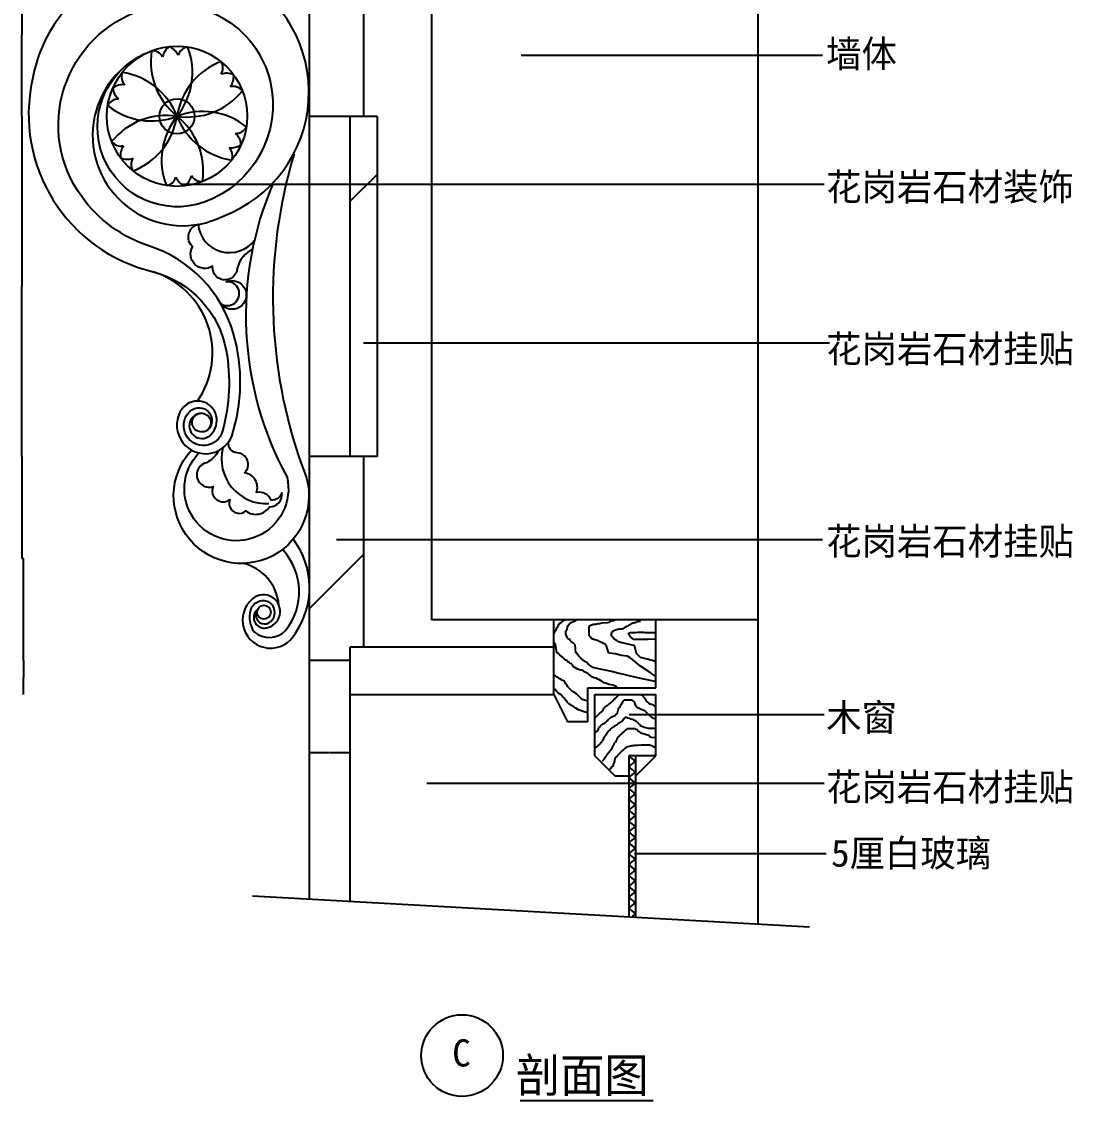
# Model space of a CAD drawing. Header units: metres. Extents: x 190 to 8964, y 310 to 11620.
# Drawn here: x 5103 to 8964, y 310 to 4277 of the extents above; entities that cross this region are included whole.
import ezdxf

# ---------------------------------------------------------------- set-up
doc = ezdxf.new("R2010")
doc.units = ezdxf.units.M
for name, color, linetype in [('2', 2, 'Continuous'), ('3', 3, 'Continuous'), ('4', 4, 'Continuous'), ('7', 7, 'Continuous'), ('BH', 3, 'Continuous'), ('DIM', 3, 'Continuous'), ('TEXT', 3, 'Continuous')]:
    doc.layers.add(name, color=color, linetype=linetype)
doc.dimstyles.get("Standard").update_dxf_attribs({"dimtxt": 2.5, "dimasz": 2.5, "dimexe": 1.25, "dimexo": 0.625, "dimtad": 1, "dimcen": 2.5, "dimazin": 3, "dimtfac": 1, "dimtmove": 0, "dimatfit": 3})

# ---------------------------------------------------------------- blocks, each defined once
blk = doc.blocks.new('BH2')
at = {"layer": 'BH'}
blk.add_lwpolyline([(0, 32), (5, 28), (0, 24), (5, 20), (0, 16), (5, 12), (0, 8), (5, 4), (0, 0)], dxfattribs=at)
blk = doc.blocks.new('*D28')
for p, q in [((5103.72, 3927.06), (5103.72, 3302.06)), ((5103.47, 3302.06), (5103.22, 3302.06)), ((5103.72, 2677.06), (5103.72, 3302.06)), ((5103.72, 3302.06), (5103.72, 3302.06)), ((5103.97, 3302.06), (5104.22, 3302.06))]:
    blk.add_line(p, q)
at = {"layer": 'Defpoints'}
for p in [(5103.72, 3927.06), (5103.72, 3302.06), (5103.72, 2677.06)]:
    blk.add_point(p, dxfattribs=at)
at = {"layer": 'DIM', "insert": (5103.72, 3303.185), "char_height": 1, "attachment_point": 5}
blk.add_mtext('250', dxfattribs=at)
blk = doc.blocks.new('*D29')
for p, q in [((5103.72, 2677.06), (5103.72, 2302.06)), ((5105.01, 2302.06), (5103.47, 2302.06)), ((5109.55, 2302.06), (5108.01, 2302.06)), ((5109.3, 1927.06), (5109.3, 2302.06))]:
    blk.add_line(p, q)
at = {"layer": 'Defpoints'}
for p in [(5103.72, 2677.06), (5109.3, 2302.06), (5109.3, 1927.06)]:
    blk.add_point(p, dxfattribs=at)
at = {"layer": 'DIM', "insert": (5106.51, 2302.06), "char_height": 1, "attachment_point": 5}
blk.add_mtext('150', dxfattribs=at)
blk = doc.blocks.new('*D30')
for p, q in [((5109.3, 1927.06), (5109.3, 1864.56)), ((5109.05, 1864.56), (5108.8, 1864.56)), ((5109.3, 1802.06), (5109.3, 1864.56)), ((5109.3, 1864.56), (5109.3, 1864.56)), ((5109.55, 1864.56), (5109.8, 1864.56))]:
    blk.add_line(p, q)
at = {"layer": 'Defpoints'}
for p in [(5109.3, 1927.06), (5109.3, 1864.56), (5109.3, 1802.06)]:
    blk.add_point(p, dxfattribs=at)
at = {"layer": 'DIM', "insert": (5109.3, 1865.685), "char_height": 1, "attachment_point": 5}
blk.add_mtext('25', dxfattribs=at)
blk = doc.blocks.new('*D31')
for p, q in [((5103.72, 4527.06), (5103.72, 4227.06)), ((5103.47, 4227.06), (5103.22, 4227.06)), ((5103.72, 3927.06), (5103.72, 4227.06)), ((5103.72, 4227.06), (5103.72, 4227.06)), ((5103.97, 4227.06), (5104.22, 4227.06))]:
    blk.add_line(p, q)
at = {"layer": 'Defpoints'}
for p in [(5103.72, 4527.06), (5103.72, 4227.06), (5103.72, 3927.06)]:
    blk.add_point(p, dxfattribs=at)
at = {"layer": 'DIM', "insert": (5103.72, 4228.185), "char_height": 1, "attachment_point": 5}
blk.add_mtext('120', dxfattribs=at)
blk = doc.blocks.new('*D40')
for p, q in [((6158.81, 1739.64), (6158.81, 1588.41)), ((6308.81, 1739.64), (6308.81, 1588.41)), ((6232.81, 1588.41), (6158.56, 1588.41)), ((6309.06, 1588.41), (6234.81, 1588.41))]:
    blk.add_line(p, q)
at = {"layer": 'Defpoints'}
for p in [(6158.81, 1739.64), (6308.81, 1739.64), (6308.81, 1588.41)]:
    blk.add_point(p, dxfattribs=at)
at = {"layer": 'DIM', "insert": (6233.81, 1588.41), "char_height": 1, "attachment_point": 5}
blk.add_mtext('30', dxfattribs=at)

msp = doc.modelspace()

# ---------------------------------------------------------------- hatches: boundary and pattern name
at = {"layer": 'BH'}
h = msp.add_hatch(dxfattribs=at)
h.set_pattern_fill('ANSI31', scale=1500)
h.paths.add_polyline_path([(7808.81, 6539.23), (6608.81, 6328.81), (6608.81, 2077.06), (7808.81, 2077.06)])
h = msp.add_hatch(dxfattribs=at)
h.set_pattern_fill('AR-CONC', scale=15)
h.paths.add_polyline_path([(6608.81, 5052.06), (5958.81, 5052.06), (5958.81, 5402.06), (6608.81, 5402.06), (6608.81, 6328.81), (6408.81, 6293.74), (6408.81, 5527.06), (5808.81, 5527.06), (5808.81, 4927.06), (6208.81, 4927.06), (6208.81, 4527.06), (6358.81, 4527.06), (6358.81, 3927.06), (6408.81, 3927.06), (6408.81, 2677.06), (6358.81, 2677.06), (6358.81, 1977.06), (7058.81, 1977.06), (7058.81, 2077.06), (6608.81, 2077.06)])
h = msp.add_hatch(dxfattribs=at)
h.set_pattern_fill('ANSI33', scale=300)
h.paths.add_polyline_path([(6358.81, 4527.06), (6158.81, 4527.06), (6158.81, 4048.25, -0.03), (6158.81, 3985.55), (6158.81, 3927.06), (6358.81, 3927.06)])
h = msp.add_hatch(dxfattribs=at)
h.set_pattern_fill('ANSI33', scale=300)
h.paths.add_polyline_path([(6408.81, 3927.06), (6308.81, 3927.06), (6308.81, 2677.06), (6408.81, 2677.06)])
h.paths.add_polyline_path([(6158.81, 2219.33, -0.04), (6158.81, 2171.98), (6158.81, 1927.06), (6308.81, 1927.06), (6308.81, 1977.06), (6358.81, 1977.06), (6358.81, 2677.06), (6158.81, 2677.06)])
h.paths.add_polyline_path([(7058.81, 1802.06), (7058.81, 1977.06), (6308.81, 1977.06), (6308.81, 1802.06)])

# ---------------------------------------------------------------- linework, layer by layer
at = {"layer": '2'}
for p, q in [((7808.81, 6539.23), (7808.81, 2077.06)), ((6608.81, 6328.81), (6608.81, 2077.06)), ((7808.81, 2077.06), (6608.81, 2077.06))]:
    msp.add_line(p, q, dxfattribs=at)
at = {"layer": '3'}
msp.add_line((5951.2, 1062.58), (7998.18, 948.47), dxfattribs=at)
for points in [[(5554.26, 4157.47, 1.01), (5841.5, 3560.46, 0.65), (5895.55, 4449.62, 0.5), (5142.78, 4064.89, 0.41), (5585.69, 3357.09, -0.29), (5854.65, 3067.62, -0.11), (5841.2, 2771.4, -1.25), (5715.91, 2838.08, -0.81), (5800.86, 2798.33, -0.69), (5733.62, 2784.87, -2.98), (5771.91, 2768.25)], [(5763.74, 2836.42, 1.67), (5804.63, 2765.58, 1.01), (5692.45, 2853.39, 1.11), (5874.82, 2751.21, 0.15), (5881.54, 3128.2, 0.25), (5572.25, 3451.34, -0.16), (5323.46, 3633.11, -0.51), (5545.35, 4319.78, -0.44), (6016.02, 4057.23, -0.38), (5773.96, 3612.91, -0.96), (5554.26, 4157.47)], [(6104, 3790.65, 0.16), (6133.59, 2641.49, -1.89), (5726.91, 2701.07)], [(6026.87, 3682.75, 0.23), (6078.23, 2601.45, -1.67), (5753.46, 2690.63)], [(5951.73, 3438.92, 0.22), (5895.66, 3372.09, -1.05), (5804.51, 3377.41, -0.79), (5731.03, 3448.1, -0.58), (5751.17, 3531.55, 0.68), (5958.99, 3472.92, 0.68)], [(5826.83, 2699.54, -0.16), (5782.15, 2654.75, 1.05), (5806.73, 2566.81, 0.78), (5868.1, 2519.41, 0.78), (5926.75, 2477.25, 0.44), (6013.56, 2492.3, 0.45), (6059.09, 2543.5, -0.32), (6019.99, 2516.4, 0.37), (5965.85, 2545.01, 0.48), (5922.24, 2617.28, 0.64), (5895.17, 2691.05, -0.45), (5862.84, 2730.33)], [(5970.25, 2116.06, 0.74), (5997.78, 2046.72, 1.34), (5952.49, 2155.54, 1.23), (6108.73, 2028.58, 0.32), (6102.61, 2371.47)], [(5970.25, 2116.06, 1.07), (6024.82, 2077.87, 0.38), (6015.94, 2140.13, 0.48), (5943.43, 2112.47, 0.24), (5957.57, 2032.49, 0.39), (6072.5, 2037.65, 0.37), (6062.62, 2334.11)]]:
    msp.add_lwpolyline(points, format="xyb", dxfattribs=at)
msp.add_lwpolyline([(5833.01, 3240.58, 1.44), (5854.99, 3320, -2.08)], format="xyb", close=True, dxfattribs=at)
for centre, radius in [((5673.76, 3928.65), 257.76), ((5673.76, 3928.65), 64.44), ((5993.1, 2105.19), 25.3)]:
    msp.add_circle(centre, radius, dxfattribs=at)
for centre, radius, start, end in [((5835.03, 4129.72), 257.76, 171.27, 231.27), ((5583.4, 4126.59), 42.37, 27.94, 94.24), ((5683.05, 4133.51), 63.55, 126.09, 168.26), ((5620.22, 4126.61), 63.55, 24.28, 66.45), ((5472.69, 4089.92), 257.76, 321.27, 21.27), ((5719, 4141.49), 42.37, 98.3, 164.6), ((5928.53, 3889.52), 257.76, 111.27, 171.27), ((5800, 4105.88), 42.37, 327.94, 34.24), ((5512.06, 4074.25), 42.37, 158.3, 224.6), ((5433.56, 3835.15), 257.76, 21.27, 81.27), ((5855.82, 4023.04), 63.55, 66.09, 108.26), ((5818.44, 4074), 63.55, 324.28, 6.45), ((5475.55, 3981.26), 63.55, 84.28, 126.45), ((5500.99, 4039.12), 63.55, 186.09, 228.26), ((5712.89, 4183.42), 257.76, 261.27, 321.27), ((5880.71, 3995.89), 42.37, 38.3, 104.6), ((5580.26, 4168.85), 257.76, 231.27, 291.27), ((5457.16, 3949.36), 42.37, 87.94, 154.24), ((5634.64, 3673.88), 257.76, 81.27, 141.27), ((5418.99, 3967.77), 257.76, 291.27, 351.27), ((5874.84, 3767.38), 257.76, 141.27, 201.27), ((5913.96, 4022.15), 257.76, 201.27, 261.27), ((5767.27, 3688.45), 257.76, 51.27, 111.27), ((5512.5, 3727.57), 257.76, 351.27, 51.27), ((5890.37, 3907.94), 42.37, 267.94, 334.24), ((5846.54, 3818.17), 63.55, 6.09, 48.26), ((5466.82, 3861.41), 42.37, 218.3, 284.6), ((5529.09, 3783.3), 63.55, 144.28, 186.45), ((5835.47, 3783.05), 42.37, 338.3, 44.6), ((5871.98, 3876.03), 63.55, 264.28, 306.45), ((5491.7, 3834.26), 63.55, 246.09, 288.26), ((5547.53, 3751.42), 42.37, 147.94, 214.24), ((5628.52, 3715.81), 42.37, 278.3, 344.6), ((5727.3, 3730.68), 63.55, 204.28, 246.45), ((5664.48, 3723.78), 63.55, 306.09, 348.26), ((5764.13, 3730.71), 42.37, 207.94, 274.24), ((5491.75, 3058.92), 312.62, 325.41, 72.51), ((6002.21, 2669.26), 165.13, 166.02, 273.04), ((5875.04, 2116.26), 173.84, 5.04, 76.55)]:
    msp.add_arc(centre, radius, start, end, dxfattribs=at)
at = {"layer": '4'}
for p, q in [((6158.81, 4527.06), (6158.81, 3927.06)), ((6358.81, 4527.06), (6358.81, 3927.06)), ((6408.81, 3927.06), (6158.81, 3927.06)), ((6308.81, 3927.06), (6308.81, 2677.06)), ((6408.81, 3927.06), (6408.81, 2677.06)), ((6408.81, 2677.06), (6158.81, 2677.06)), ((6158.81, 2677.06), (6158.81, 1927.06)), ((6358.81, 2677.06), (6358.81, 1977.06)), ((7058.81, 1802.06), (7058.81, 2077.06)), ((7433.81, 1827.06), (7433.81, 2077.06)), ((7808.81, 2077.06), (7808.81, 959.02)), ((7058.81, 1977.06), (6308.81, 1977.06)), ((6308.81, 1977.06), (6308.81, 1802.06)), ((6308.81, 1927.06), (6158.81, 1927.06)), ((7183.81, 1827.06), (7433.81, 1827.06)), ((7183.81, 1702.06), (7183.81, 1827.06)), ((6308.81, 1802.06), (7058.81, 1802.06)), ((7058.81, 1802.06), (7108.81, 1702.06)), ((7208.81, 1802.06), (7433.81, 1802.06)), ((7208.81, 1577.06), (7208.81, 1802.06)), ((7433.81, 1577.06), (7433.81, 1802.06)), ((7183.81, 1702.06), (7108.81, 1702.06)), ((7283.81, 1502.06), (7208.81, 1577.06)), ((7433.81, 1577.06), (7333.81, 1577.06)), ((7358.81, 1502.06), (7433.81, 1577.06)), ((7333.81, 1502.06), (7283.81, 1502.06))]:
    msp.add_line(p, q, dxfattribs=at)
at = {"layer": '7'}
for p, q in [((6158.81, 3927.06), (6158.81, 2677.06)), ((6158.81, 1927.06), (6158.81, 1051)), ((6308.81, 1802.06), (6308.81, 1042.64)), ((7333.81, 1577.06), (7333.81, 985.5)), ((7358.81, 1577.06), (7358.81, 984.11))]:
    msp.add_line(p, q, dxfattribs=at)
at = {"layer": 'BH'}
for p, q in [((7074.59, 2054.92), (7079.04, 2063.84)), ((7079.04, 2063.84), (7084.98, 2066.81)), ((7084.98, 2066.81), (7090.92, 2071.27)), ((7090.92, 2071.27), (7093.88, 2072.75)), ((7093.88, 2072.75), (7096.85, 2075.72)), ((7096.85, 2075.72), (7100.84, 2077.06)), ((7116.15, 2062.35), (7122.08, 2066.81)), ((7122.08, 2066.81), (7128.02, 2069.78)), ((7128.02, 2069.78), (7130.99, 2071.27)), ((7130.99, 2071.27), (7135.44, 2072.75)), ((7135.44, 2072.75), (7139.89, 2074.24)), ((7139.89, 2074.24), (7143.64, 2077.06)), ((7212.61, 2061.46), (7220.03, 2062.94)), ((7220.03, 2062.94), (7225.97, 2062.94)), ((7225.97, 2062.94), (7234.88, 2065.92)), ((7234.88, 2065.92), (7255.65, 2067.4)), ((7255.65, 2067.4), (7263.07, 2068.89)), ((7263.07, 2068.89), (7270.49, 2073.35)), ((7270.49, 2073.35), (7277.92, 2074.83)), ((7277.92, 2074.83), (7282.36, 2077.06)), ((7341.73, 2061.46), (7346.18, 2064.43)), ((7346.18, 2064.43), (7350.64, 2065.92)), ((7350.64, 2065.92), (7355.09, 2067.4)), ((7355.09, 2067.4), (7359.54, 2067.4)), ((7359.54, 2067.4), (7363.99, 2070.37)), ((7363.99, 2070.37), (7368.45, 2070.37)), ((7368.45, 2070.37), (7372.9, 2071.86)), ((7372.9, 2071.86), (7377.35, 2071.86)), ((7058.81, 2024.81), (7061.23, 2029.66)), ((7061.23, 2029.66), (7062.72, 2034.11)), ((7062.72, 2034.11), (7067.17, 2040.06)), ((7067.17, 2040.06), (7070.14, 2047.49)), ((7070.14, 2047.49), (7074.59, 2054.92)), ((7102.79, 2032.63), (7104.27, 2037.09)), ((7102.79, 2025.2), (7102.79, 2032.63)), ((7104.27, 2019.25), (7102.79, 2025.2)), ((7104.27, 2037.09), (7105.76, 2038.57)), ((7105.76, 2038.57), (7107.24, 2043.03)), ((7107.24, 2043.03), (7108.73, 2050.46)), ((7108.73, 2050.46), (7111.69, 2056.41)), ((7111.69, 2056.41), (7116.15, 2062.35)), ((7188.87, 2054.03), (7194.8, 2057)), ((7188.87, 2019.85), (7188.87, 2054.03)), ((7194.8, 2057), (7203.71, 2061.46)), ((7203.71, 2061.46), (7212.61, 2061.46)), ((7270.49, 2027.28), (7271.98, 2030.25)), ((7270.49, 2019.85), (7270.49, 2027.28)), ((7271.98, 2030.25), (7274.95, 2033.22)), ((7274.95, 2033.22), (7276.43, 2036.19)), ((7276.43, 2036.19), (7279.4, 2037.68)), ((7279.4, 2037.68), (7285.34, 2040.65)), ((7285.34, 2040.65), (7294.24, 2042.14)), ((7294.24, 2042.14), (7300.18, 2043.62)), ((7300.18, 2043.62), (7312.05, 2043.62)), ((7312.05, 2043.62), (7315.02, 2046.6)), ((7315.02, 2046.6), (7317.99, 2048.08)), ((7317.99, 2048.08), (7320.95, 2049.57)), ((7320.95, 2049.57), (7326.89, 2054.03)), ((7326.89, 2054.03), (7331.34, 2055.51)), ((7331.34, 2055.51), (7335.8, 2058.49)), ((7334.31, 2027.28), (7335.8, 2028.76)), ((7334.31, 2022.82), (7334.31, 2027.28)), ((7335.8, 2058.49), (7341.73, 2061.46)), ((7335.8, 2028.76), (7340.25, 2030.25)), ((7340.25, 2030.25), (7359.54, 2030.25)), ((7359.54, 2030.25), (7366.96, 2031.74)), ((7366.96, 2031.74), (7389.22, 2031.74)), ((7389.22, 2031.74), (7393.68, 2030.25)), ((7393.68, 2030.25), (7433.81, 2030.25)), ((7059.75, 1992.5), (7058.81, 1994.38)), ((7064.2, 1986.56), (7059.75, 1992.5)), ((7070.14, 1955.61), (7064.2, 1986.56)), ((7107.24, 2013.31), (7104.27, 2019.25)), ((7110.21, 2008.85), (7107.24, 2013.31)), ((7113.18, 2005.88), (7110.21, 2008.85)), ((7116.15, 2004.39), (7113.18, 2005.88)), ((7119.11, 2002.91), (7116.15, 2004.39)), ((7119.11, 2001.42), (7119.11, 2002.91)), ((7122.08, 1996.96), (7119.11, 2001.42)), ((7130.99, 1991.02), (7122.08, 1996.96)), ((7136.92, 1985.07), (7130.99, 1991.02)), ((7139.89, 1955.61), (7136.92, 1985.07)), ((7191.84, 2015.39), (7188.87, 2019.85)), ((7193.32, 2013.9), (7191.84, 2015.39)), ((7196.29, 2009.44), (7193.32, 2013.9)), ((7202.23, 2006.47), (7196.29, 2009.44)), ((7209.65, 2003.5), (7202.23, 2006.47)), ((7218.55, 2000.53), (7209.65, 2003.5)), ((7227.46, 1996.07), (7218.55, 2000.53)), ((7234.88, 1993.1), (7227.46, 1996.07)), ((7240.81, 1990.12), (7234.88, 1993.1)), ((7246.75, 1987.15), (7240.81, 1990.12)), ((7251.2, 1984.18), (7246.75, 1987.15)), ((7260.11, 1954.72), (7251.2, 1984.18)), ((7271.98, 2016.87), (7270.49, 2019.85)), ((7276.43, 2012.42), (7271.98, 2016.87)), ((7279.4, 2007.96), (7276.43, 2012.42)), ((7283.85, 2004.99), (7279.4, 2007.96)), ((7286.82, 2002.01), (7283.85, 2004.99)), ((7289.79, 2000.53), (7286.82, 2002.01)), ((7297.21, 1996.07), (7289.79, 2000.53)), ((7304.63, 1993.1), (7297.21, 1996.07)), ((7325.41, 1988.64), (7304.63, 1993.1)), ((7346.18, 1984.18), (7325.41, 1988.64)), ((7335.8, 2021.33), (7334.31, 2022.82)), ((7337.28, 2019.85), (7335.8, 2021.33)), ((7338.76, 2016.87), (7337.28, 2019.85)), ((7340.25, 2016.87), (7338.76, 2016.87)), ((7340.25, 2015.39), (7340.25, 2016.87)), ((7343.22, 2010.93), (7340.25, 2015.39)), ((7347.67, 2007.96), (7343.22, 2010.93)), ((7355.09, 1982.69), (7346.18, 1984.18)), ((7352.12, 2004.99), (7347.67, 2007.96)), ((7405.55, 2004.99), (7352.12, 2004.99)), ((7432.26, 2006.47), (7405.55, 2004.99)), ((7433.81, 2006.58), (7432.26, 2006.47)), ((7076.07, 1952.64), (7070.14, 1955.61)), ((7079.04, 1949.67), (7076.07, 1952.64)), ((7082.01, 1946.7), (7079.04, 1949.67)), ((7082.01, 1945.21), (7082.01, 1946.7)), ((7084.98, 1943.72), (7082.01, 1945.21)), ((7087.95, 1940.75), (7084.98, 1943.72)), ((7144.34, 1952.64), (7139.89, 1955.61)), ((7147.31, 1948.18), (7144.34, 1952.64)), ((7150.28, 1943.72), (7147.31, 1948.18)), ((7153.25, 1940.75), (7150.28, 1943.72)), ((7283.85, 1951.75), (7260.11, 1954.72)), ((7307.6, 1945.8), (7283.85, 1951.75)), ((7328.38, 1942.83), (7307.6, 1945.8)), ((7362.51, 1953.24), (7355.09, 1982.69)), ((7368.45, 1947.29), (7362.51, 1953.24)), ((7377.35, 1938.37), (7368.45, 1947.29)), ((7090.92, 1939.27), (7087.95, 1940.75)), ((7093.88, 1937.78), (7090.92, 1939.27)), ((7095.37, 1934.81), (7093.88, 1937.78)), ((7096.85, 1933.32), (7095.37, 1934.81)), ((7102.79, 1928.86), (7096.85, 1933.32)), ((7107.24, 1925.89), (7102.79, 1928.86)), ((7111.69, 1921.43), (7107.24, 1925.89)), ((7114.66, 1919.95), (7111.69, 1921.43)), ((7119.11, 1916.98), (7114.66, 1919.95)), ((7123.57, 1915.49), (7119.11, 1916.98)), ((7125.05, 1914), (7123.57, 1915.49)), ((7126.54, 1911.03), (7125.05, 1914)), ((7126.54, 1909.54), (7126.54, 1911.03)), ((7129.5, 1905.09), (7126.54, 1909.54)), ((7135.44, 1902.11), (7129.5, 1905.09)), ((7157.7, 1936.29), (7153.25, 1940.75)), ((7172.54, 1924.41), (7157.7, 1936.29)), ((7179.96, 1919.95), (7172.54, 1924.41)), ((7184.42, 1914), (7179.96, 1919.95)), ((7188.87, 1911.03), (7184.42, 1914)), ((7193.32, 1906.57), (7188.87, 1911.03)), ((7202.23, 1902.11), (7193.32, 1906.57)), ((7332.83, 1941.35), (7328.38, 1942.83)), ((7338.76, 1936.89), (7332.83, 1941.35)), ((7347.67, 1930.94), (7338.76, 1936.89)), ((7377.35, 1907.17), (7347.67, 1930.94)), ((7401.1, 1932.43), (7377.35, 1938.37)), ((7412.97, 1883.39), (7377.35, 1907.17)), ((7433.81, 1924.24), (7401.1, 1932.43)), ((7059.75, 1875.36), (7058.81, 1876.3)), ((7064.2, 1870.91), (7059.75, 1875.36)), ((7070.14, 1866.45), (7064.2, 1870.91)), ((7076.07, 1863.47), (7070.14, 1866.45)), ((7141.38, 1897.66), (7135.44, 1902.11)), ((7145.83, 1896.17), (7141.38, 1897.66)), ((7148.8, 1896.17), (7145.83, 1896.17)), ((7153.25, 1893.2), (7148.8, 1896.17)), ((7157.7, 1891.71), (7153.25, 1893.2)), ((7162.15, 1891.71), (7157.7, 1891.71)), ((7165.12, 1890.23), (7162.15, 1891.71)), ((7171.06, 1885.77), (7165.12, 1890.23)), ((7182.93, 1879.82), (7171.06, 1885.77)), ((7188.87, 1875.36), (7182.93, 1879.82)), ((7191.84, 1872.39), (7188.87, 1875.36)), ((7196.29, 1869.42), (7191.84, 1872.39)), ((7200.74, 1866.45), (7196.29, 1869.42)), ((7206.68, 1863.47), (7200.74, 1866.45)), ((7211.13, 1899.14), (7202.23, 1902.11)), ((7240.81, 1893.2), (7211.13, 1899.14)), ((7270.49, 1887.25), (7240.81, 1893.2)), ((7294.24, 1881.31), (7270.49, 1887.25)), ((7320.95, 1875.36), (7294.24, 1881.31)), ((7356.57, 1866.45), (7320.95, 1875.36)), ((7395.16, 1857.53), (7356.57, 1866.45)), ((7433.81, 1868.21), (7412.97, 1883.39)), ((7059.75, 1826.32), (7058.81, 1827.26)), ((7061.23, 1823.35), (7059.75, 1826.32)), ((7080.53, 1860.5), (7076.07, 1863.47)), ((7084.98, 1857.53), (7080.53, 1860.5)), ((7090.92, 1854.56), (7084.98, 1857.53)), ((7093.88, 1853.07), (7090.92, 1854.56)), ((7096.85, 1851.59), (7093.88, 1853.07)), ((7099.82, 1847.13), (7096.85, 1851.59)), ((7102.79, 1841.18), (7099.82, 1847.13)), ((7105.76, 1836.72), (7102.79, 1841.18)), ((7110.21, 1830.78), (7105.76, 1836.72)), ((7116.15, 1824.84), (7110.21, 1830.78)), ((7123.57, 1817.41), (7116.15, 1824.84)), ((7214.1, 1861.99), (7206.68, 1863.47)), ((7220.03, 1859.02), (7214.1, 1861.99)), ((7224.49, 1857.53), (7220.03, 1859.02)), ((7230.42, 1854.56), (7224.49, 1857.53)), ((7236.36, 1850.1), (7230.42, 1854.56)), ((7243.78, 1845.64), (7236.36, 1850.1)), ((7252.69, 1842.67), (7243.78, 1845.64)), ((7261.59, 1839.7), (7252.69, 1842.67)), ((7269.01, 1838.21), (7261.59, 1839.7)), ((7274.95, 1836.72), (7269.01, 1838.21)), ((7280.88, 1833.75), (7274.95, 1836.72)), ((7288.3, 1830.78), (7280.88, 1833.75)), ((7292.95, 1827.06), (7288.3, 1830.78)), ((7430.78, 1850.1), (7395.16, 1857.53)), ((7433.81, 1849.45), (7430.78, 1850.1)), ((7062.72, 1823.35), (7061.23, 1823.35)), ((7062.72, 1821.86), (7062.72, 1823.35)), ((7067.17, 1815.92), (7062.72, 1821.86)), ((7071.62, 1811.46), (7067.17, 1815.92)), ((7079.04, 1805.52), (7071.62, 1811.46)), ((7084.98, 1801.06), (7079.04, 1805.52)), ((7089.43, 1796.6), (7084.98, 1801.06)), ((7095.37, 1790.66), (7089.43, 1796.6)), ((7104.27, 1778.77), (7095.37, 1790.66)), ((7132.47, 1811.46), (7123.57, 1817.41)), ((7141.38, 1805.52), (7132.47, 1811.46)), ((7162.15, 1784.71), (7141.38, 1805.52)), ((7280.06, 1784.64), (7280.96, 1786.46)), ((7280.96, 1786.46), (7284.59, 1788.27)), ((7284.59, 1788.27), (7286.4, 1790.99)), ((7286.4, 1790.99), (7287.31, 1791.9)), ((7287.31, 1791.9), (7290.03, 1793.72)), ((7290.03, 1793.72), (7294.56, 1798.25)), ((7294.56, 1798.25), (7297.28, 1800.98)), ((7384.29, 1798.25), (7380.66, 1800.07)), ((7387, 1795.53), (7384.29, 1798.25)), ((7389.72, 1792.81), (7387, 1795.53)), ((7390.63, 1791.9), (7389.72, 1792.81)), ((7392.44, 1789.18), (7390.63, 1791.9)), ((7395.16, 1783.73), (7392.44, 1789.18)), ((7108.73, 1772.82), (7104.27, 1778.77)), ((7113.18, 1768.36), (7108.73, 1772.82)), ((7117.63, 1766.88), (7113.18, 1768.36)), ((7123.57, 1762.42), (7117.63, 1766.88)), ((7130.99, 1757.96), (7123.57, 1762.42)), ((7139.89, 1752.02), (7130.99, 1757.96)), ((7148.8, 1746.07), (7139.89, 1752.02)), ((7169.57, 1738.64), (7148.8, 1746.07)), ((7183.81, 1777.93), (7162.15, 1784.71)), ((7237.46, 1742.89), (7239.27, 1746.52)), ((7239.27, 1746.52), (7242.9, 1751.06)), ((7242.9, 1751.06), (7244.71, 1753.78)), ((7244.71, 1753.78), (7246.52, 1755.6)), ((7246.52, 1755.6), (7248.34, 1758.32)), ((7248.34, 1758.32), (7249.24, 1759.23)), ((7249.24, 1759.23), (7251.05, 1760.14)), ((7251.05, 1760.14), (7253.77, 1761.95)), ((7253.77, 1761.95), (7256.49, 1763.77)), ((7256.49, 1763.77), (7259.21, 1765.58)), ((7259.21, 1765.58), (7262.84, 1768.3)), ((7262.84, 1768.3), (7265.56, 1770.12)), ((7265.56, 1770.12), (7269.18, 1772.84)), ((7269.18, 1772.84), (7271.9, 1775.57)), ((7271.9, 1775.57), (7279.15, 1782.83)), ((7279.15, 1782.83), (7280.06, 1784.64)), ((7294.56, 1748.34), (7291.84, 1733.82)), ((7297.28, 1751.97), (7294.56, 1748.34)), ((7300, 1754.69), (7297.28, 1751.97)), ((7300.9, 1758.32), (7300, 1754.69)), ((7302.72, 1760.14), (7300.9, 1758.32)), ((7304.53, 1763.77), (7302.72, 1760.14)), ((7307.25, 1767.4), (7304.53, 1763.77)), ((7312.69, 1778.29), (7307.25, 1767.4)), ((7315.4, 1781.01), (7312.69, 1778.29)), ((7317.22, 1781.92), (7315.4, 1781.01)), ((7344.41, 1781.92), (7317.22, 1781.92)), ((7348.03, 1780.1), (7344.41, 1781.92)), ((7350.75, 1778.29), (7348.03, 1780.1)), ((7353.47, 1775.57), (7350.75, 1778.29)), ((7356.19, 1771.94), (7353.47, 1775.57)), ((7357.1, 1768.3), (7356.19, 1771.94)), ((7358.91, 1764.67), (7357.1, 1768.3)), ((7359.81, 1761.04), (7358.91, 1764.67)), ((7362.53, 1757.41), (7359.81, 1761.04)), ((7367.07, 1752.88), (7362.53, 1757.41)), ((7379.75, 1747.43), (7367.07, 1752.88)), ((7392.44, 1741.99), (7379.75, 1747.43)), ((7397.88, 1781.01), (7395.16, 1783.73)), ((7399.69, 1778.29), (7397.88, 1781.01)), ((7404.23, 1773.75), (7399.69, 1778.29)), ((7407.85, 1770.12), (7404.23, 1773.75)), ((7412.38, 1766.49), (7407.85, 1770.12)), ((7425.07, 1762.86), (7412.38, 1766.49)), ((7430.51, 1758.32), (7425.07, 1762.86)), ((7433.81, 1757.7), (7430.51, 1758.32)), ((7183.81, 1734.57), (7169.57, 1738.64)), ((7212.08, 1718.39), (7226.58, 1732.91)), ((7226.58, 1732.91), (7232.02, 1737.45)), ((7232.02, 1737.45), (7235.65, 1740.17)), ((7235.65, 1740.17), (7237.46, 1742.89)), ((7255.59, 1705.68), (7252.87, 1703.87)), ((7259.21, 1711.13), (7255.59, 1705.68)), ((7261.93, 1712.94), (7259.21, 1711.13)), ((7264.65, 1715.67), (7261.93, 1712.94)), ((7268.27, 1718.39), (7264.65, 1715.67)), ((7271.9, 1719.3), (7268.27, 1718.39)), ((7276.43, 1722.02), (7271.9, 1719.3)), ((7280.96, 1722.93), (7276.43, 1722.02)), ((7282.78, 1725.65), (7280.96, 1722.93)), ((7285.49, 1727.46), (7282.78, 1725.65)), ((7288.21, 1728.37), (7285.49, 1727.46)), ((7290.03, 1729.28), (7288.21, 1728.37)), ((7291.84, 1733.82), (7290.03, 1729.28)), ((7311.78, 1706.59), (7309.97, 1704.78)), ((7314.5, 1710.22), (7311.78, 1706.59)), ((7317.22, 1713.85), (7314.5, 1710.22)), ((7320.84, 1717.48), (7317.22, 1713.85)), ((7327.19, 1717.48), (7320.84, 1717.48)), ((7330.81, 1715.67), (7327.19, 1717.48)), ((7336.25, 1713.85), (7330.81, 1715.67)), ((7341.69, 1712.04), (7336.25, 1713.85)), ((7346.22, 1711.13), (7341.69, 1712.04)), ((7349.85, 1710.22), (7346.22, 1711.13)), ((7352.56, 1708.41), (7349.85, 1710.22)), ((7356.19, 1707.5), (7352.56, 1708.41)), ((7358.91, 1704.78), (7356.19, 1707.5)), ((7406.94, 1729.28), (7392.44, 1741.99)), ((7425.07, 1714.76), (7406.94, 1729.28)), ((7433.81, 1712.57), (7425.07, 1714.76)), ((7218.43, 1669.38), (7213.89, 1664.84)), ((7221.15, 1673.01), (7218.43, 1669.38)), ((7222.05, 1676.64), (7221.15, 1673.01)), ((7222.96, 1679.36), (7222.05, 1676.64)), ((7224.77, 1680.27), (7222.96, 1679.36)), ((7225.68, 1682.09), (7224.77, 1680.27)), ((7227.49, 1683.9), (7225.68, 1682.09)), ((7229.3, 1686.63), (7227.49, 1683.9)), ((7232.02, 1689.35), (7229.3, 1686.63)), ((7233.83, 1690.26), (7232.02, 1689.35)), ((7237.46, 1692.98), (7233.83, 1690.26)), ((7241.08, 1694.79), (7237.46, 1692.98)), ((7244.71, 1696.61), (7241.08, 1694.79)), ((7246.52, 1697.52), (7244.71, 1696.61)), ((7252.87, 1703.87), (7246.52, 1697.52)), ((7261.02, 1668.47), (7257.4, 1663.94)), ((7265.56, 1672.1), (7261.02, 1668.47)), ((7268.27, 1675.73), (7265.56, 1672.1)), ((7270.99, 1678.46), (7268.27, 1675.73)), ((7273.71, 1681.18), (7270.99, 1678.46)), ((7277.34, 1683.9), (7273.71, 1681.18)), ((7280.96, 1686.63), (7277.34, 1683.9)), ((7284.59, 1687.53), (7280.96, 1686.63)), ((7287.31, 1690.26), (7284.59, 1687.53)), ((7290.93, 1692.07), (7287.31, 1690.26)), ((7295.46, 1695.7), (7290.93, 1692.07)), ((7299.09, 1697.52), (7295.46, 1695.7)), ((7300.9, 1699.33), (7299.09, 1697.52)), ((7303.62, 1701.15), (7300.9, 1699.33)), ((7307.25, 1702.96), (7303.62, 1701.15)), ((7309.97, 1704.78), (7307.25, 1702.96)), ((7319.03, 1668.47), (7315.4, 1665.75)), ((7321.75, 1671.2), (7319.03, 1668.47)), ((7325.37, 1673.01), (7321.75, 1671.2)), ((7328.09, 1675.73), (7325.37, 1673.01)), ((7330.81, 1676.64), (7328.09, 1675.73)), ((7355.28, 1676.64), (7330.81, 1676.64)), ((7358, 1675.73), (7355.28, 1676.64)), ((7361.63, 1673.92), (7358, 1675.73)), ((7362.53, 1702.96), (7358.91, 1704.78)), ((7365.25, 1672.1), (7361.63, 1673.92)), ((7366.16, 1699.33), (7362.53, 1702.96)), ((7368.88, 1669.38), (7365.25, 1672.1)), ((7369.78, 1695.7), (7366.16, 1699.33)), ((7373.41, 1665.75), (7368.88, 1669.38)), ((7374.32, 1691.16), (7369.78, 1695.7)), ((7378.85, 1685.72), (7374.32, 1691.16)), ((7391.54, 1681.18), (7378.85, 1685.72)), ((7406.04, 1677.55), (7391.54, 1681.18)), ((7433.81, 1677.55), (7406.04, 1677.55)), ((7213.89, 1664.84), (7211.18, 1663.94)), ((7233.83, 1628.54), (7232.02, 1625.82)), ((7235.65, 1630.36), (7233.83, 1628.54)), ((7238.37, 1633.99), (7235.65, 1630.36)), ((7240.18, 1636.71), (7238.37, 1633.99)), ((7241.08, 1640.34), (7240.18, 1636.71)), ((7243.8, 1644.88), (7241.08, 1640.34)), ((7246.52, 1648.51), (7243.8, 1644.88)), ((7249.24, 1653.05), (7246.52, 1648.51)), ((7251.05, 1655.77), (7249.24, 1653.05)), ((7251.96, 1657.58), (7251.05, 1655.77)), ((7254.68, 1661.21), (7251.96, 1657.58)), ((7257.4, 1663.94), (7254.68, 1661.21)), ((7284.59, 1627.63), (7281.87, 1624)), ((7286.4, 1631.26), (7284.59, 1627.63)), ((7288.21, 1633.08), (7286.4, 1631.26)), ((7291.84, 1640.34), (7288.21, 1633.08)), ((7295.46, 1645.78), (7291.84, 1640.34)), ((7297.28, 1647.6), (7295.46, 1645.78)), ((7299.09, 1650.32), (7297.28, 1647.6)), ((7300.9, 1651.23), (7299.09, 1650.32)), ((7302.72, 1653.95), (7300.9, 1651.23)), ((7305.43, 1656.68), (7302.72, 1653.95)), ((7308.15, 1658.49), (7305.43, 1656.68)), ((7310.87, 1661.21), (7308.15, 1658.49)), ((7313.59, 1662.12), (7310.87, 1661.21)), ((7315.4, 1665.75), (7313.59, 1662.12)), ((7377.04, 1662.12), (7373.41, 1665.75)), ((7382.47, 1659.4), (7377.04, 1662.12)), ((7395.16, 1655.77), (7382.47, 1659.4)), ((7407.85, 1651.23), (7395.16, 1655.77)), ((7412.38, 1645.78), (7407.85, 1651.23)), ((7417.82, 1643.97), (7412.38, 1645.78)), ((7432.32, 1643.06), (7417.82, 1643.97)), ((7433.81, 1643.06), (7432.32, 1643.06)), ((7214.8, 1608.58), (7210.27, 1606.76)), ((7220.24, 1614.02), (7214.8, 1608.58)), ((7222.96, 1614.93), (7220.24, 1614.02)), ((7225.68, 1617.65), (7222.96, 1614.93)), ((7229.3, 1621.28), (7225.68, 1617.65)), ((7232.02, 1625.82), (7229.3, 1621.28)), ((7268.27, 1597.68), (7255.59, 1583.16)), ((7273.71, 1610.39), (7268.27, 1597.68)), ((7277.34, 1614.93), (7273.71, 1610.39)), ((7279.15, 1620.37), (7277.34, 1614.93)), ((7281.87, 1624), (7279.15, 1620.37)), ((7300, 1584.98), (7303.62, 1589.52)), ((7303.62, 1589.52), (7307.25, 1593.15)), ((7307.25, 1593.15), (7311.78, 1596.78)), ((7311.78, 1596.78), (7315.4, 1600.41)), ((7315.4, 1600.41), (7318.12, 1603.13)), ((7318.12, 1603.13), (7319.94, 1604.04)), ((7319.94, 1604.04), (7321.75, 1605.85)), ((7321.75, 1605.85), (7324.47, 1607.67)), ((7324.47, 1607.67), (7328.09, 1609.48)), ((7328.09, 1609.48), (7330.81, 1611.3)), ((7330.81, 1611.3), (7335.34, 1613.11)), ((7335.34, 1613.11), (7339.88, 1614.02)), ((7339.88, 1614.02), (7345.31, 1614.93)), ((7345.31, 1614.93), (7350.75, 1614.93)), ((7350.75, 1614.93), (7356.19, 1615.84)), ((7356.19, 1615.84), (7361.63, 1616.74)), ((7361.63, 1616.74), (7367.07, 1616.74)), ((7367.07, 1616.74), (7379.75, 1617.65)), ((7379.75, 1617.65), (7409.66, 1617.65)), ((7409.66, 1617.65), (7414.2, 1616.74)), ((7414.2, 1616.74), (7417.82, 1614.93)), ((7417.82, 1614.93), (7421.45, 1613.11)), ((7421.45, 1613.11), (7425.07, 1611.3)), ((7425.07, 1611.3), (7429.6, 1608.58)), ((7429.6, 1608.58), (7432.32, 1606.76)), ((7432.32, 1606.76), (7433.81, 1605.27)), ((7239.27, 1560.47), (7236.55, 1557.75)), ((7241.99, 1563.2), (7239.27, 1560.47)), ((7243.8, 1566.83), (7241.99, 1563.2)), ((7245.62, 1568.64), (7243.8, 1566.83)), ((7246.52, 1570.46), (7245.62, 1568.64)), ((7248.34, 1572.27), (7246.52, 1570.46)), ((7250.15, 1575.9), (7248.34, 1572.27)), ((7252.87, 1579.53), (7250.15, 1575.9)), ((7255.59, 1583.16), (7252.87, 1579.53)), ((7278.24, 1545.05), (7280.06, 1549.58)), ((7280.06, 1549.58), (7281.87, 1554.12)), ((7281.87, 1554.12), (7283.68, 1566.83)), ((7283.68, 1566.83), (7285.49, 1570.46)), ((7285.49, 1570.46), (7288.21, 1573.18)), ((7288.21, 1573.18), (7290.03, 1575)), ((7290.03, 1575), (7292.75, 1578.63)), ((7292.75, 1578.63), (7296.37, 1581.35)), ((7296.37, 1581.35), (7300, 1584.98)), ((7265.56, 1526.9), (7268.27, 1531.43)), ((7268.27, 1531.43), (7270.99, 1535.06)), ((7270.99, 1535.06), (7273.71, 1537.79)), ((7273.71, 1537.79), (7275.53, 1539.6)), ((7275.53, 1539.6), (7277.34, 1542.32)), ((7277.34, 1542.32), (7278.24, 1545.05))]:
    msp.add_line(p, q, dxfattribs=at)
msp.add_lwpolyline([(7347.48, 987.99), (7358.81, 997.06), (7333.81, 1017.06), (7358.81, 1037.06), (7333.81, 1057.06), (7358.81, 1077.06), (7333.81, 1097.06)], dxfattribs=at)
at = {"layer": 'TEXT'}
msp.add_line((6934.35, 310.01), (7424.14, 310.01), dxfattribs=at)
msp.add_circle((6721.39, 475.01), 150, dxfattribs=at)

# ---------------------------------------------------------------- block references
at = {"layer": '3', "xscale": -5, "yscale": 5, "zscale": 5, "rotation": 180}
for p in [(7333.81, 1577.06), (7333.81, 1417.06), (7333.81, 1257.06)]:
    msp.add_blockref('BH2', p, dxfattribs=at)

# ---------------------------------------------------------------- texts
at = {"layer": 'TEXT'}
for s, height, p in [('墙体', 100, (8059.48, 4108.24)), ('花岗岩石材装饰', 100, (8059.48, 3618.92)), ('花岗岩石材挂贴', 100, (8059.48, 3023.24)), ('花岗岩石材挂贴', 100, (8059.48, 2315.9)), ('木窗', 100, (8059.48, 1668.05)), ('花岗岩石材挂贴', 100, (8059.48, 1412.26)), ('5厘白玻璃', 100, (8077.44, 1169.38)), ('C', 100, (6685.08, 434.79)), ('剖面图', 125, (6919.02, 339.89))]:
    msp.add_text(s, height=height, dxfattribs=at).set_placement(p)

# ---------------------------------------------------------------- dimensions: what is measured, and where the dimension line sits
at = {"layer": 'DIM'}
for base, p1, p2, text, picture, middle in [((5103.72, 4227.06), (5103.72, 3927.06), (5103.72, 4527.06), '120', '*D31', (5103.72, 4228.185)), ((5103.72, 3302.06), (5103.72, 2677.06), (5103.72, 3927.06), '250', '*D28', (5103.72, 3303.185)), ((5109.3, 2302.06), (5109.3, 1927.06), (5103.72, 2677.06), '150', '*D29', (5106.51, 2302.06)), ((5109.3, 1864.56), (5109.3, 1802.06), (5109.3, 1927.06), '25', '*D30', (5109.3, 1865.685)), ((6308.81, 1588.41), (6308.81, 1739.64), (6158.81, 1739.64), '30', '*D40', (6233.81, 1588.41))]:
    dim = msp.add_linear_dim(base=base, p1=p1, p2=p2, text=text, dimstyle='Standard', dxfattribs=at)
    dim.commit()
    dim.dimension.update_dxf_attribs({"geometry": picture, "text_midpoint": middle})

# ---------------------------------------------------------------- leaders
for points in [[(6938.85, 4153.01), (8045.26, 4153.01)], [(5695.7, 3678.92), (8052.2, 3678.92)], [(6359.51, 3095.27), (8072.12, 3095.27)], [(6259.94, 2372.35), (8045.57, 2372.35)], [(7335.3, 1729.01), (8052.2, 1729.01)], [(6591.84, 1476.98), (8052.2, 1476.98)], [(7355.21, 1218.32), (8058.84, 1218.32)]]:
    msp.add_leader(points, dimstyle='Standard', dxfattribs=at)

doc.saveas('drawing.dxf')
